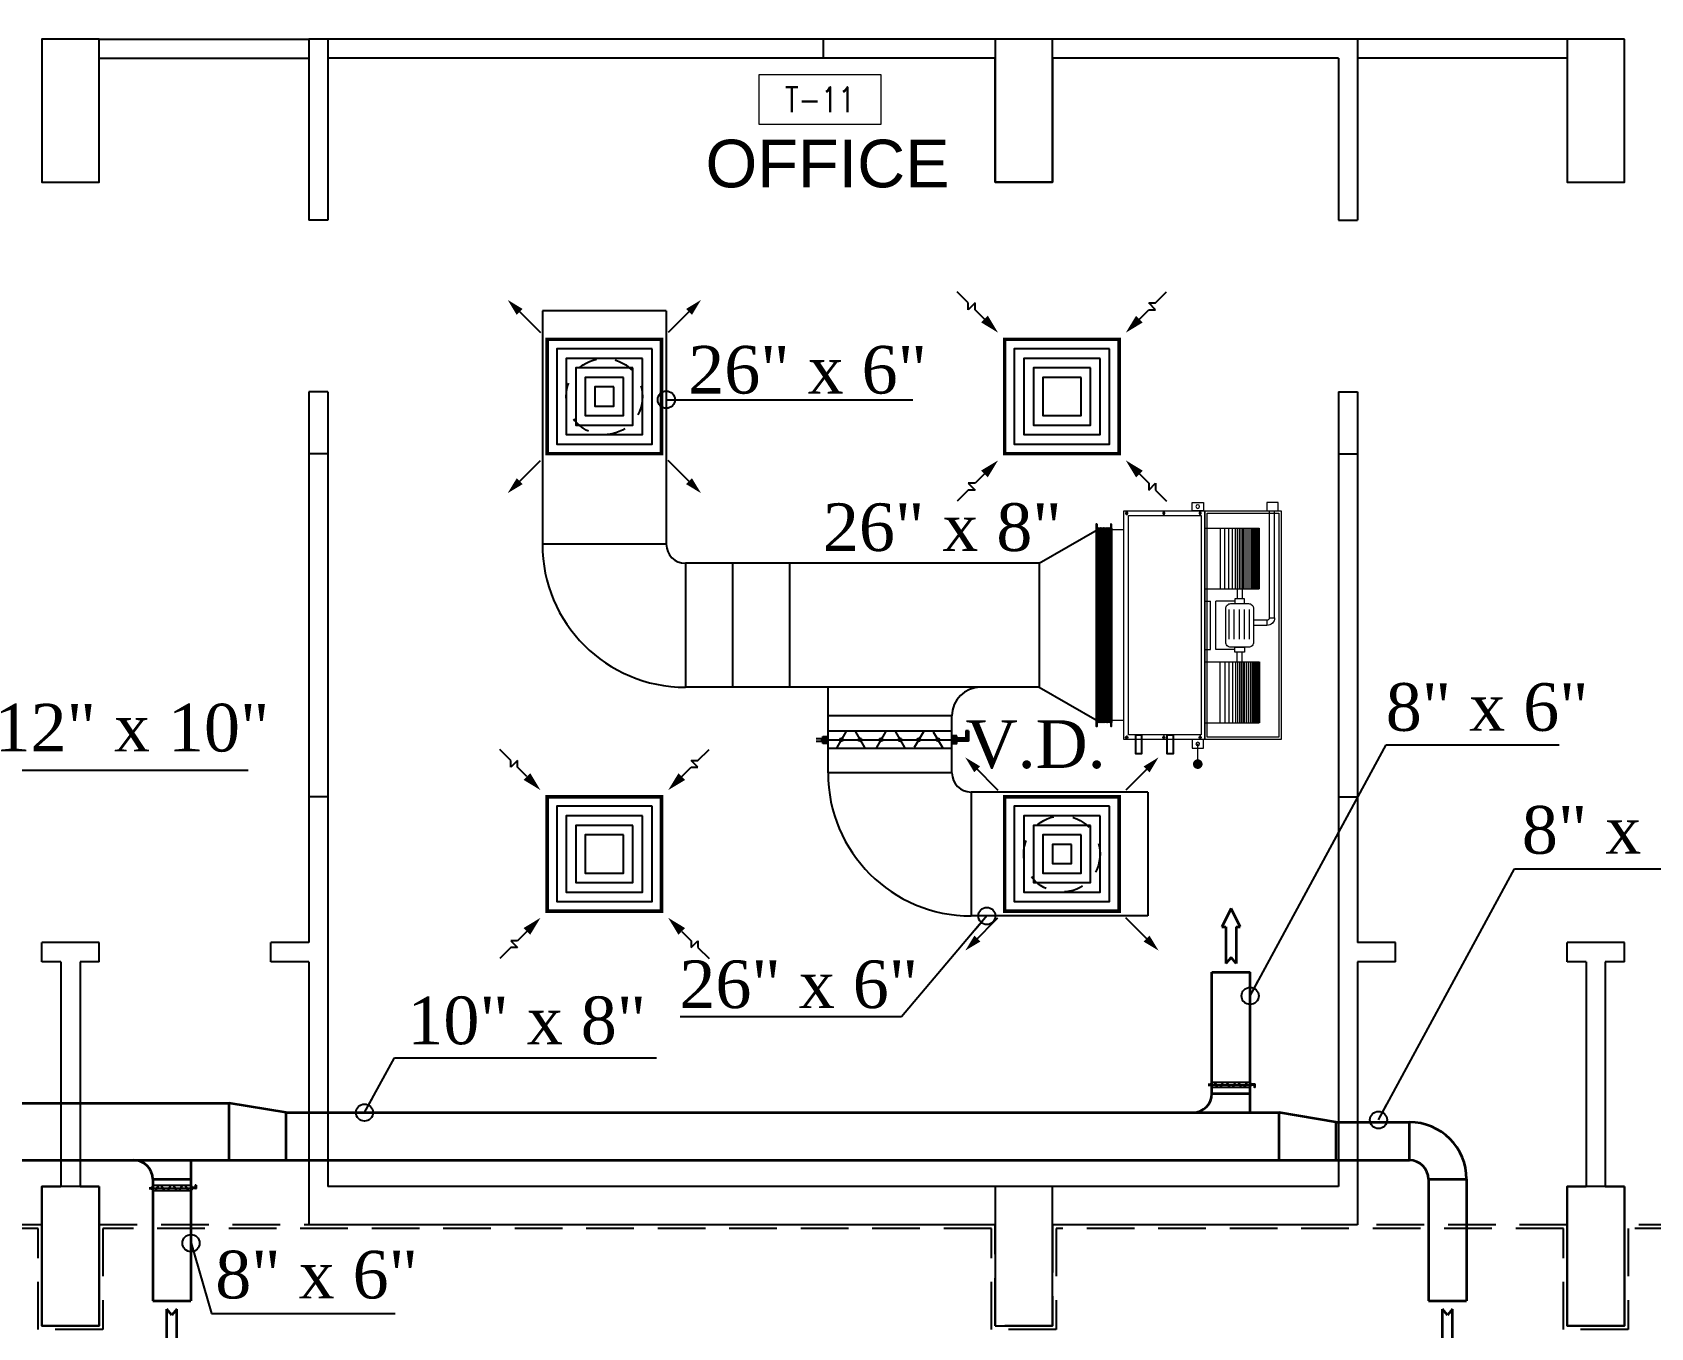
# Model space of a CAD drawing. Extents: x -432 to -365, y -145 to 173.
# Drawn here: x -407.01 to -398.53, y -12.79 to -5.99 of the extents above; entities that cross this region are included whole.
import ezdxf
from ezdxf.enums import TextEntityAlignment as Align

# ---------------------------------------------------------------- set-up
doc = ezdxf.new("R2010")
doc.units = 0
doc.header["$MEASUREMENT"] = 0
for name, pattern in [('DASHDOT', [1, 0.5, -0.25, 0, -0.25]), ('HIDDEN', [0.375, 0.25, -0.125]), ('HIDDEN-Z', [3, 2, -1])]:
    doc.linetypes.add(name, pattern=pattern)
for name, color, linetype in [('01_AC-EQUIP', 206, 'Continuous'), ('03_AC-S.DUCT', 5, 'Continuous'), ('12-AC-FL.CONN.', 2, 'Continuous'), ('A.C.VOLUM DAMPER', 2, 'Continuous'), ('COL', 2, 'Continuous'), ('COLHATCH', 5, 'Continuous'), ('elev', 2, 'Continuous'), ('FASEL', 253, 'Continuous'), ('M-CH-WP-R', 40, 'HIDDEN-Z'), ('M-CH-WP-S', 142, 'Continuous'), ('M-DIFUSER', 195, 'Continuous'), ('M-DUCT-RA', 30, 'Continuous'), ('M-DUCT-SA', 5, 'Continuous'), ('M-EQBMNT', 21, 'Continuous'), ('WALL', 4, 'Continuous'), ('WIN', 5, 'Continuous'), ('ZONE TEXT', 73, 'Continuous')]:
    doc.layers.add(name, color=color, linetype=linetype)
for name, color, linetype, lineweight in [('04-AC_F.A.DUCT', 4, 'Continuous', 35), ('A-SYMB-RMNU', 4, 'Continuous', 9), ('AC-TEXT', 15, 'Continuous', 30)]:
    doc.layers.add(name, color=color, linetype=linetype, lineweight=lineweight)
doc.styles.add('AC', font='romans.shx', dxfattribs={"height": 0.2})
doc.styles.add('ARABY', font='sosa.shx')
doc.styles.add('ROMANS-TITLE', font='ROMANS.shx', dxfattribs={"width": 0.8})
doc.dimstyles.new('IHAB', dxfattribs={"dimscale": 0, "dimtxt": 0.15, "dimasz": 0.09, "dimexe": 0.18, "dimexo": 0.0625, "dimgap": 0, "dimtad": 0, "dimtih": 1, "dimtoh": 1, "dimzin": 0, "dimdsep": 46, "dimtxsty": 'ARABY', "dimcen": 0.03, "dimse1": 1, "dimse2": 1, "dimclrd": 36, "dimclrt": 42, "dimadec": 0, "dimazin": 0, "dimtfac": 1, "dimtmove": 1, "dimatfit": 3, "dimldrblk": 'ORIGIN', "dimfxl": 1, "dimtolj": 1, "dimtzin": 0, "dimarcsym": 0})

# ---------------------------------------------------------------- blocks, each defined once
blk = doc.blocks.new('A$C180A56EA')
at = {"layer": 'A.C.VOLUM DAMPER'}
h = blk.add_hatch(dxfattribs=at)
h.set_pattern_fill('ANSI31', color=256, scale=0.001, style=0)
h.set_pattern_definition([(45, (129.5106855, -230.48025158), (-8.838834765e-05, 8.838834765e-05), [])])
h.paths.add_polyline_path([(0.0459, 0.0039), (0.0459, 0.0065), (0.0401, 0.0065), (0.0401, -0.0027), (0.0459, -0.0027), (0.0459, 0), (0.0603, 0), (0.0603, 0.0128), (0.057, 0.0128), (0.057, 0.0039)])
for p, q in [((-0.1242, 0.0032), (-0.1161, 0.0032)), ((-0.1161, 0.0004), (-0.119, 0.0032)), ((-0.1185, 0), (-0.1161, 0.0024)), ((-0.1161, 0.0015), (-0.1179, 0.0032)), ((-0.1174, 0), (-0.1161, 0.0013)), ((-0.1161, 0.0026), (-0.1168, 0.0032)), ((-0.1163, 0), (-0.1161, 0.0001)), ((-0.1161, 0.0001), (-0.1104, 0.0058)), ((-0.1161, 0.0013), (-0.1116, 0.0058)), ((-0.1161, 0.0024), (-0.1127, 0.0058)), ((-0.1161, -0.0026), (-0.1161, 0.0058)), ((-0.1161, 0.0035), (-0.1138, 0.0058)), ((-0.1161, 0.0058), (-0.1099, 0.0058)), ((-0.1161, 0.0057), (-0.116, 0.0058)), ((-0.1161, 0.0046), (-0.1149, 0.0058)), ((-0.1161, -0.001), (-0.1099, 0.0053)), ((-0.1099, -0.0014), (-0.1161, 0.0048)), ((-0.1161, -0.0021), (-0.1099, 0.0042)), ((-0.1099, -0.0026), (-0.1161, 0.0037)), ((-0.1109, -0.0026), (-0.1161, 0.0026)), ((-0.112, -0.0026), (-0.1161, 0.0015)), ((-0.1131, -0.0026), (-0.1161, 0.0004)), ((-0.1099, -0.0003), (-0.116, 0.0058)), ((-0.1156, -0.0026), (-0.1099, 0.0031)), ((-0.1099, 0.0008), (-0.1149, 0.0058)), ((-0.1145, -0.0026), (-0.1099, 0.002)), ((-0.1099, 0.0019), (-0.1138, 0.0058)), ((-0.1134, -0.0026), (-0.1099, 0.0009)), ((-0.1128, 0.0019), (0.0401, 0.0019)), ((-0.1099, 0.003), (-0.1127, 0.0058)), ((-0.1099, 0.0041), (-0.1116, 0.0058)), ((-0.1099, 0.0052), (-0.1105, 0.0058)), ((0.0401, 0.0121), (-0.1099, 0.0121)), ((-0.0882, 0.0113), (-0.0994, -0.0075)), ((-0.0768, 0.0113), (-0.0656, -0.0075)), ((-0.0402, 0.0113), (-0.0514, -0.0075)), ((-0.0284, 0.0113), (-0.0173, -0.0075)), ((0.0056, 0.0113), (-0.0056, -0.0075)), ((0.0174, 0.0113), (0.0286, -0.0075)), ((0.0459, 0.0065), (0.0401, 0.0065)), ((0.0401, 0.0065), (0.0401, -0.0027)), ((0.0459, 0.0039), (0.0459, 0.0065)), ((0.057, 0.0039), (0.0459, 0.0039)), ((0.0603, 0.0128), (0.057, 0.0128)), ((0.057, 0.0128), (0.057, 0.0039)), ((0.0603, 0.0128), (0.0603, 0)), ((-0.1242, 0), (-0.1161, 0)), ((-0.1142, -0.0026), (-0.1161, -0.0007)), ((-0.1153, -0.0026), (-0.1161, -0.0018)), ((-0.1099, -0.0026), (-0.1161, -0.0026)), ((-0.1123, -0.0026), (-0.1099, -0.0003)), ((-0.1111, -0.0026), (-0.1099, -0.0014)), ((-0.11, -0.0026), (-0.1099, -0.0025)), ((-0.1099, -0.0083), (0.0401, -0.0083)), ((0.0401, -0.0027), (0.0459, -0.0027)), ((0.0603, 0), (0.0459, 0)), ((0.0459, -0.0027), (0.0459, 0))]:
    blk.add_line(p, q, dxfattribs=at)
at = {"layer": 'A.C.VOLUM DAMPER', "extrusion": (0, 0, -1)}
for centre, major_axis, start_param, end_param in [((-0.0938, 0.0019), (0.00135, 0.00135), 3.926991, 7.068583), ((-0.0938, 0.0019), (-0.00135, 0.00135), 2.356195, 5.497787), ((-0.0712, 0.0019), (0.00135, 0.00135), 3.926991, 7.068583), ((-0.0712, 0.0019), (-0.00135, 0.00135), 2.356195, 5.497787), ((-0.0458, 0.0019), (0.00135, 0.00135), 3.926991, 7.068583), ((-0.0458, 0.0019), (-0.00135, 0.00135), 2.356195, 5.497787), ((-0.0228, 0.0019), (0.00135, 0.00135), 3.926991, 7.068583), ((-0.0228, 0.0019), (-0.00135, 0.00135), 2.356194, 5.497787), ((0, 0.0019), (0.00135, 0.00135), 3.926991, 7.068583), ((0, 0.0019), (0.00135, 0.00135), 0.785398, 3.926991), ((0.023, 0.0019), (0.00135, 0.00135), 3.926991, 7.068583), ((0.023, 0.0019), (-0.00135, 0.00135), 2.356195, 5.497787)]:
    blk.add_ellipse(centre, major_axis=major_axis, ratio=1, start_param=start_param, end_param=end_param, dxfattribs=at)
blk = doc.blocks.new('A$C4397250F')
at = {"layer": '04-AC_F.A.DUCT'}
for p, q in [((0, 0), (-0.0241, -0.0482)), ((0.0241, -0.0482), (0, 0)), ((-0.0241, -0.0482), (-0.0132, -0.0482)), ((-0.0132, -0.0482), (-0.0132, -0.1443)), ((0.0132, -0.0482), (0.0241, -0.0482)), ((0.0132, -0.0482), (0.0132, -0.1443)), ((0, -0.1288), (-0.0132, -0.1443)), ((0.0132, -0.1443), (0, -0.1288))]:
    blk.add_line(p, q, dxfattribs=at)
blk = doc.blocks.new('*U251')
at = {"layer": 'M-DIFUSER', "ltscale": 5, "const_width": 18}
blk.add_lwpolyline([(-300, 300), (300, 300), (300, -300), (-300, -300)], close=True, dxfattribs=at)
at = {"layer": 'M-DIFUSER', "color": 21}
for points in [[(250, 250), (-250, 250), (-250, -250), (250, -250)], [(200, 200), (-200, 200), (-200, -200), (200, -200)], [(150, 150), (-150, 150), (-150, -150), (150, -150)], [(100, 100), (-100, 100), (-100, -100), (100, -100)], [(50, 50), (-50, 50), (-50, -50), (50, -50)]]:
    blk.add_lwpolyline(points, close=True, dxfattribs=at)
at = {"layer": 'M-DUCT-SA', "color": 5, "extrusion": (-5.07059e-20, -1.19855e-17, -1)}
blk.add_line((-461.1, 461.1), (-335.4, 335.4), dxfattribs=at)
at = {"layer": 'M-DUCT-SA', "color": 5, "extrusion": (-1.19855e-17, 5.07059e-20, -1)}
blk.add_line((461.1, 461.1), (335.4, 335.4), dxfattribs=at)
at = {"layer": 'M-DUCT-SA', "color": 5, "extrusion": (1.19855e-17, -5.07059e-20, -1)}
blk.add_line((-461.1, -461.1), (-335.4, -335.4), dxfattribs=at)
at = {"layer": 'M-DUCT-SA', "color": 5, "extrusion": (5.07059e-20, 1.19855e-17, -1)}
blk.add_line((461.1, -461.1), (335.4, -335.4), dxfattribs=at)
at = {"layer": 'M-DUCT-SA', "color": 5, "extrusion": (-5.07059e-20, -1.19855e-17, -1)}
blk.add_solid([(459.6, 428.4), (428.6, 459.4), (506.9, 506.9)], dxfattribs=at)
at = {"layer": 'M-DUCT-SA', "color": 5, "extrusion": (5.07059e-20, -1.19855e-17, -1)}
blk.add_solid([(-459.6, 428.4), (-428.7, 459.4), (-506.9, 506.9)], dxfattribs=at)
at = {"layer": 'M-DUCT-SA', "color": 5, "extrusion": (1.19855e-17, -5.07059e-20, -1)}
blk.add_solid([(428.4, -459.6), (459.4, -428.6), (506.9, -506.9)], dxfattribs=at)
at = {"layer": 'M-DUCT-SA', "color": 5, "extrusion": (-1.19855e-17, -5.07059e-20, -1)}
blk.add_solid([(-428.4, -459.6), (-459.4, -428.6), (-506.9, -506.9)], dxfattribs=at)
blk = doc.blocks.new('*U254')
at = {"layer": 'M-DIFUSER', "ltscale": 5, "const_width": 18}
blk.add_lwpolyline([(-300, 300), (300, 300), (300, -300), (-300, -300)], close=True, dxfattribs=at)
at = {"layer": 'M-DIFUSER', "color": 21}
for points in [[(250, 250), (-250, 250), (-250, -250), (250, -250)], [(200, 200), (-200, 200), (-200, -200), (200, -200)], [(150, 150), (-150, 150), (-150, -150), (150, -150)], [(100, 100), (-100, 100), (-100, -100), (100, -100)]]:
    blk.add_lwpolyline(points, close=True, dxfattribs=at)
at = {"layer": 'M-DUCT-RA', "color": 30}
for p, q in [((-491, 491), (-548.9, 548.9)), ((491, 491), (548.9, 548.9)), ((-491, 455.4), (-491, 491)), ((-455.4, 491), (-491, 455.4)), ((-455.4, 455.4), (-455.4, 491)), ((-406.3, 406.3), (-455.4, 455.4)), ((406.3, 406.3), (455.4, 455.4)), ((455.4, 491), (491, 491)), ((491, 455.4), (455.4, 491)), ((455.4, 455.4), (491, 455.4)), ((-406.3, -406.3), (-455.4, -455.4)), ((406.3, -406.3), (455.4, -455.4)), ((-491, -491), (-548.9, -548.9)), ((-491, -455.4), (-455.4, -491)), ((-455.4, -455.4), (-491, -455.4)), ((-455.4, -491), (-491, -491)), ((455.4, -491), (491, -455.4)), ((455.4, -455.4), (455.4, -491)), ((491, -455.4), (491, -491)), ((491, -491), (548.9, -548.9))]:
    blk.add_line(p, q, dxfattribs=at)
for points in [[(-388.6, 424), (-423.7, 388.9), (-335, 335)], [(424, 388.6), (388.9, 423.7), (335, 335)], [(-424, -388.6), (-388.9, -423.7), (-335, -335)], [(388.6, -424), (423.7, -388.9), (335, -335)]]:
    blk.add_solid(points, dxfattribs=at)
blk = doc.blocks.new('A$C069E27EC')
at = {"layer": '01_AC-EQUIP', "color": 2, "linetype": 'Continuous'}
for p, q in [((0, 0), (0, -130)), ((1, 0.3), (0.5, -1.3)), ((1, 0.3), (1.5, -1.3)), ((2, 0.3), (1.5, -1.3)), ((2, 0.3), (2.5, -1.3)), ((3, 0.3), (2.5, -1.3)), ((3, 0.3), (3.6, -1.3)), ((4.1, 0.3), (3.6, -1.3)), ((4.1, 0.3), (4.6, -1.3)), ((5.1, 0.3), (4.6, -1.3)), ((5.1, 0.3), (5.6, -1.3)), ((6.1, 0.3), (5.6, -1.3)), ((6.1, 0.3), (6.6, -1.3)), ((7.1, 0.3), (6.6, -1.3)), ((7.1, 0.3), (7.6, -1.3)), ((8.1, 0.3), (7.6, -1.3)), ((8.1, 0.3), (8.6, -1.3)), ((9.2, 0.3), (8.6, -1.3)), ((9.2, 0.3), (9.7, -1.3)), ((1.5, -128.7), (1.5, -1.3)), ((2.5, -128.7), (2.5, -1.3)), ((3.6, -128.7), (3.6, -1.3)), ((4.6, -128.7), (4.6, -1.3)), ((5.6, -128.7), (5.6, -1.3)), ((6.6, -128.7), (6.6, -1.3)), ((7.6, -128.7), (7.6, -1.3)), ((8.6, -128.7), (8.6, -1.3)), ((1, -130.3), (0.5, -128.7)), ((1, -130.3), (1.5, -128.7)), ((2, -130.3), (1.5, -128.7)), ((2, -130.3), (2.5, -128.7)), ((3, -130.3), (2.5, -128.7)), ((3, -130.3), (3.6, -128.7)), ((4.1, -130.3), (3.6, -128.7)), ((4.1, -130.3), (4.6, -128.7)), ((5.1, -130.3), (4.6, -128.7)), ((5.1, -130.3), (5.6, -128.7)), ((6.1, -130.3), (5.6, -128.7)), ((6.1, -130.3), (6.6, -128.7)), ((7.1, -130.3), (6.6, -128.7)), ((7.1, -130.3), (7.6, -128.7)), ((8.1, -130.3), (7.6, -128.7)), ((8.1, -130.3), (8.6, -128.7)), ((9.2, -130.3), (8.6, -128.7)), ((9.2, -130.3), (9.7, -128.7))]:
    blk.add_line(p, q, dxfattribs=at)
for points in [[(0, 2.5), (0.5, 2.5), (0.5, -132.5), (0, -132.5)], [(9.7, 2.5), (10.2, 2.5), (10.2, -132.5), (9.7, -132.5)]]:
    blk.add_lwpolyline(points, close=True, dxfattribs=at)
blk = doc.blocks.new('A$C7CD32F90')
at = {"layer": '01_AC-EQUIP', "color": 1, "lineweight": 20}
for p, q in [((0.5993, -0.0745), (0.5993, -0.1449)), ((0.6259, -0.0745), (0.5993, -0.0745)), ((0.6259, -0.0745), (0.6259, -0.1449)), ((0.6392, -0.0346), (1.2, -0.0345)), ((0.6392, -0.0612), (0.6392, -0.0346)), ((0.6392, -0.0612), (1.2, -0.0612)), ((0.0885, -0.4), (0.0885, -0.1159)), ((0.4078, -0.1159), (0.0885, -0.1159)), ((0.4078, -0.1175), (0.0885, -0.1175)), ((0.4078, -0.1194), (0.0885, -0.1194)), ((0.4078, -0.1218), (0.0885, -0.1218)), ((0.4078, -0.1249), (0.0885, -0.1249)), ((0.4078, -0.1281), (0.0885, -0.1281)), ((0.4078, -0.1317), (0.0885, -0.1317)), ((0.4078, -0.1357), (0.0885, -0.1357)), ((0.4078, -0.1407), (0.0885, -0.1407)), ((0.4078, -0.1475), (0.0885, -0.1475)), ((0.4078, -0.1547), (0.0885, -0.1547)), ((0.4078, -0.1635), (0.0885, -0.1635)), ((0.4078, -0.4), (0.4078, -0.1159)), ((0.6828, -0.1679), (0.5262, -0.1679)), ((0.7908, -0.4), (0.7908, -0.1159)), ((0.7908, -0.1159), (1.11, -0.1159)), ((0.7908, -0.1175), (1.11, -0.1175)), ((0.7908, -0.1194), (1.11, -0.1194)), ((0.7908, -0.1218), (1.11, -0.1218)), ((0.7908, -0.1249), (1.11, -0.1249)), ((0.7908, -0.1281), (1.11, -0.1281)), ((0.7908, -0.1317), (1.11, -0.1317)), ((0.7908, -0.1357), (1.11, -0.1357)), ((0.7908, -0.1407), (1.11, -0.1407)), ((0.7908, -0.1475), (1.11, -0.1475)), ((0.7908, -0.1547), (1.11, -0.1547)), ((0.7908, -0.1635), (1.11, -0.1635)), ((1.11, -0.4), (1.11, -0.1159)), ((0.4078, -0.1733), (0.0885, -0.1733)), ((0.4078, -0.1834), (0.0885, -0.1834)), ((0.4078, -0.1935), (0.0885, -0.1935)), ((0.4078, -0.2007), (0.0885, -0.2007)), ((0.4078, -0.2094), (0.0885, -0.2094)), ((0.4078, -0.2192), (0.0885, -0.2192)), ((0.4078, -0.2293), (0.0885, -0.2293)), ((0.4078, -0.2394), (0.0885, -0.2394)), ((0.4078, -0.2044), (0.4596, -0.2044)), ((0.4078, -0.231), (0.4596, -0.231)), ((0.4722, -0.2429), (0.4722, -0.3429)), ((0.6828, -0.1945), (0.5262, -0.1945)), ((0.6828, -0.2211), (0.5262, -0.2211)), ((0.6828, -0.2477), (0.5262, -0.2477)), ((0.7263, -0.2429), (0.7263, -0.3429)), ((0.7908, -0.2044), (0.739, -0.2044)), ((0.7908, -0.231), (0.739, -0.231)), ((0.7908, -0.1733), (1.11, -0.1733)), ((0.7908, -0.1834), (1.11, -0.1834)), ((0.7908, -0.1935), (1.11, -0.1935)), ((0.7908, -0.2007), (1.11, -0.2007)), ((0.7908, -0.2094), (1.11, -0.2094)), ((0.7908, -0.2192), (1.11, -0.2192)), ((0.7908, -0.2293), (1.11, -0.2293)), ((0.7908, -0.2394), (1.11, -0.2394)), ((0.4078, -0.2554), (0.0885, -0.2554)), ((0.4078, -0.2754), (0.0885, -0.2754)), ((0.4078, -0.2954), (0.0885, -0.2954)), ((0.0885, -0.3207), (0.4078, -0.3207)), ((0.6828, -0.2743), (0.5262, -0.2743)), ((0.7908, -0.2554), (1.11, -0.2554)), ((0.7908, -0.2754), (1.11, -0.2754)), ((0.7908, -0.2954), (1.11, -0.2954)), ((1.11, -0.3207), (0.7908, -0.3207)), ((0.0111, -0.4184), (0.0111, -0.4317)), ((0.4722, -0.3429), (0.7263, -0.3429)), ((0.4722, -0.3703), (0.7263, -0.3703)), ((0.4722, -0.4), (0.4722, -0.3703)), ((0.7263, -0.4), (0.7263, -0.3703)), ((1.1889, -0.4184), (1.1889, -0.4317)), ((0.0219, -0.4254), (0.0012, -0.4254)), ((1.1781, -0.4254), (1.1988, -0.4254)), ((0.0219, -0.6154), (0.0012, -0.6154)), ((0.0111, -0.6084), (0.0111, -0.6217)), ((1.1781, -0.6154), (1.1988, -0.6154)), ((1.1889, -0.6084), (1.1889, -0.6217)), ((0.0219, -0.8104), (0.0012, -0.8104)), ((0.0111, -0.8034), (0.0111, -0.8167)), ((0.1002, -0.8245), (0.1002, -0.8899)), ((1.1002, -0.8245), (1.1002, -0.8899)), ((1.1781, -0.8104), (1.1988, -0.8104)), ((1.1889, -0.8034), (1.1889, -0.8167))]:
    blk.add_line(p, q, dxfattribs=at)
at = {"layer": '01_AC-EQUIP', "color": 1, "linetype": 'DASHDOT', "lineweight": 20}
for p, q in [((0.4078, -0.1935), (0.0885, -0.1935)), ((0.7908, -0.1935), (1.11, -0.1935))]:
    blk.add_line(p, q, dxfattribs=at)
at = {"layer": '01_AC-EQUIP', "color": 4, "lineweight": 20}
blk.add_line((-0.1285, -0.4376), (-0.0226, -0.4376), dxfattribs=at)
at = {"layer": '01_AC-EQUIP', "color": 1, "lineweight": 20}
for points in [[(0, -0.4), (1.2, -0.4), (1.2, 0), (0, 0)], [(0.0121, -0.3879), (1.1879, -0.3879), (1.1879, -0.0121), (0.0121, -0.0121)], [(1.244, -0.0757), (1.2, -0.0757), (1.2, -0.0158), (1.244, -0.0158)], [(0.4848, -0.1925), (0.4596, -0.1925), (0.4596, -0.2429), (0.4848, -0.2429)], [(0.7137, -0.1925), (0.739, -0.1925), (0.739, -0.2429), (0.7137, -0.2429)], [(-0.044, -0.4068), (0, -0.4068), (0, -0.4667), (-0.044, -0.4667)], [(1.2, -0.4), (0, -0.4), (0, -0.8245), (1.2003, -0.8245)], [(1.175, -0.42), (0.0245, -0.42), (0.0245, -0.8), (1.175, -0.8)], [(1.244, -0.4068), (1.2, -0.4068), (1.2, -0.4667), (1.244, -0.4667)]]:
    blk.add_lwpolyline(points, close=True, dxfattribs=at)
blk.add_lwpolyline([(0.6871, -0.1449), (0.5115, -0.1449, 0.414214), (0.4848, -0.1715), (0.4848, -0.2639, 0.414214), (0.5115, -0.2905), (0.6871, -0.2905, 0.414214), (0.7137, -0.2639), (0.7137, -0.1715, 0.414214)], format="xyb", close=True, dxfattribs=at)
at = {"layer": '01_AC-EQUIP', "color": 4, "lineweight": 20, "const_width": 0.0252}
blk.add_lwpolyline([(-0.1258, -0.4499, 1), (-0.1312, -0.4253, 1)], format="xyb", close=True, dxfattribs=at)
at = {"layer": '01_AC-EQUIP', "color": 1, "lineweight": 20}
for centre in [(-0.0226, -0.4376), (1.2226, -0.4376)]:
    blk.add_circle(centre, 0.00932, dxfattribs=at)
for radius in [0.0399, 0.0133]:
    blk.add_arc((0.6392, -0.0745), radius, 90.00061, 180.00061, dxfattribs=at)
at = {"layer": '01_AC-EQUIP', "color": 1, "lineweight": 20, "extrusion": (0, 0, -1)}
for centre, major_axis, start_param, end_param in [((0.0111, -0.4254), (-0.00827, 0), -1.570796, 4.712389), ((0.0111, -0.4254), (-0.0047, 0), 3.141593, 9.424778), ((0.0111, -0.6154), (-0.00827, 0), -1.570796, 4.712389), ((0.0111, -0.6154), (-0.0047, 0), 3.141593, 9.424778), ((0.0111, -0.8104), (-0.00827, 0), -1.570796, 4.712389), ((0.0111, -0.8104), (-0.0047, 0), 3.141593, 9.424778)]:
    blk.add_ellipse(centre, major_axis=major_axis, ratio=0.646018, start_param=start_param, end_param=end_param, dxfattribs=at)
at = {"layer": '01_AC-EQUIP', "color": 1, "lineweight": 20}
for centre, major_axis, start_param, end_param in [((1.1889, -0.4254), (0.00827, 0), -1.570796, 4.712389), ((1.1889, -0.4254), (0.0047, 0), 3.141593, 9.424778), ((1.1889, -0.6154), (0.00827, 0), -1.570796, 4.712389), ((1.1889, -0.6154), (0.0047, 0), 3.141593, 9.424778), ((1.1889, -0.8104), (0.00827, 0), -1.570796, 4.712389), ((1.1889, -0.8104), (0.0047, 0), 3.141593, 9.424778)]:
    blk.add_ellipse(centre, major_axis=major_axis, ratio=0.646018, start_param=start_param, end_param=end_param, dxfattribs=at)
at = {"layer": 'M-CH-WP-R', "color": 6, "linetype": 'ByBlock', "ltscale": 1.5}
blk.add_lwpolyline([(0.025, -0.7623), (0.025, -0.7323), (-0.075, -0.7323), (-0.075, -0.7623)], close=True, dxfattribs=at)
at = {"layer": 'M-CH-WP-S', "color": 5, "linetype": 'ByBlock', "ltscale": 1.5}
blk.add_lwpolyline([(0.025, -0.5973), (0.025, -0.5673), (-0.075, -0.5673), (-0.075, -0.5973)], close=True, dxfattribs=at)
at = {"layer": 'M-EQBMNT', "color": 21, "linetype": 'ByBlock', "ltscale": 1.5}
for p, q in [((0.4078, -0.1159), (0.0885, -0.1159)), ((0.7908, -0.1159), (1.11, -0.1159))]:
    blk.add_line(p, q, dxfattribs=at)
at = {"layer": '01_AC-EQUIP', "color": 1, "lineweight": 20, "xscale": 0.00784765227677817, "yscale": 0.00784765227677817, "zscale": 0.00784765227677817, "rotation": 270}
blk.add_blockref('A$C069E27EC', (1.1102, -0.8899), dxfattribs=at)
blk = doc.blocks.new('A-ROOM')
at = {"layer": 'A-SYMB-RMNU'}
blk.add_lwpolyline([(-425, 175), (425, 175), (425, -175), (-425, -175)], close=True, dxfattribs=at)
at = {"layer": 'A-SYMB-RMNU', "style": 'ROMANS-TITLE', "width": 0.8}
blk.add_attdef('ROOM-NO', text='', height=175, dxfattribs=at).set_placement((0, 0), align=Align.MIDDLE)

msp = doc.modelspace()

# ---------------------------------------------------------------- hatches: boundary and pattern name
at = {"layer": 'COLHATCH', "linetype": 'Continuous'}
h = msp.add_hatch(dxfattribs=at)
h.set_pattern_fill('_USER', color=252, scale=0.05, angle=45, style=0, double=1, pattern_type=0)
h.set_pattern_definition([(45, (-202.924395, -172.77691), (-0.035355339, 0.035355339), []), (135, (-202.924395, -172.77691), (-0.035355339, -0.035355339), [])])
h.paths.add_polyline_path([(-382.4844, 4.8031), (-382.7844, 4.8031), (-382.7844, 3.9031), (-382.4844, 3.9031)])
h.paths.add_polyline_path([(-380.4844, 4.8031), (-381.2844, 4.8031), (-381.2844, 4.5031), (-380.4844, 4.5031)])
h.paths.add_polyline_path([(-378.5344, 2.8031), (-378.8344, 2.8031), (-378.8344, 2.2031), (-378.5344, 2.2031)])
h.paths.add_polyline_path([(-378.1344, -0.7769), (-378.9344, -0.7769), (-378.9344, -1.0769), (-378.1344, -1.0769)])
h.paths.add_polyline_path([(-380.6844, -0.7769), (-381.4844, -0.7769), (-381.4844, -1.0769), (-380.6844, -1.0769)])
h.paths.add_polyline_path([(-380.5844, -5.8269), (-381.4844, -5.8269), (-381.4844, -6.1269), (-380.5844, -6.1269)])
h.paths.add_polyline_path([(-378.1344, -5.7769), (-378.9344, -5.7769), (-378.9344, -6.0769), (-378.1344, -6.0769)])
h.paths.add_polyline_path([(-380.3919, -12.0469), (-381.4919, -12.0469), (-381.4919, -12.3469), (-380.6389, -12.3469, -0.011587), (-380.6548, -13.0326), (-380.4051, -13.0435, 0.01656)])
h.paths.add_polyline_path([(-380.5864, -14.7769), (-380.8398, -14.7769, -0.040808), (-381.4283, -17.1158), (-381.1918, -17.1969, 0.04151)])
h.paths.add_polyline_path([(-382.4844, -14.1769), (-382.7844, -14.1769), (-382.7844, -15.0769), (-382.4844, -15.0769)])
h.paths.add_polyline_path([(-386.6144, -14.1769), (-387.0144, -14.1769), (-387.0144, -15.0769), (-386.6144, -15.0769)])
h.paths.add_polyline_path([(-390.4144, -14.1769), (-390.8644, -14.1769), (-390.8644, -15.0769), (-390.4144, -15.0769)])
h.paths.add_polyline_path([(-390.6644, -15.9969), (-390.9644, -15.9969), (-390.9644, -16.8969), (-390.6644, -16.8969)])
h.paths.add_polyline_path([(-398.6644, -14.1769), (-398.9644, -14.1769), (-398.9644, -15.0769), (-398.6644, -15.0769)])
h.paths.add_polyline_path([(-398.6644, -15.9969), (-398.9644, -15.9969), (-398.9644, -16.8969), (-398.6644, -16.8969)])
h.paths.add_polyline_path([(-406.6644, -14.1769), (-406.9644, -14.1769), (-406.9644, -15.0769), (-406.6644, -15.0769)])
h.paths.add_polyline_path([(-406.6644, -15.9969), (-406.9644, -15.9969), (-406.9644, -16.8969), (-406.6644, -16.8969)])
h.paths.add_polyline_path([(-414.7644, -14.1769), (-415.2144, -14.1769), (-415.2144, -15.0769), (-414.7639, -15.0769)])
h.paths.add_polyline_path([(-414.6644, -15.9969), (-414.9644, -15.9969), (-414.9644, -16.8969), (-414.6644, -16.8969)])
h.paths.add_polyline_path([(-418.6144, -14.1769), (-419.0144, -14.1769), (-419.0144, -15.0769), (-418.6144, -15.0769)])
h.paths.add_polyline_path([(-422.8444, -14.1769), (-423.1444, -14.1769), (-423.1444, -15.0769), (-422.8444, -15.0769)])
h.paths.add_polyline_path([(-424.1369, -12.0469), (-425.2369, -12.0469, 0.01656), (-425.2237, -13.0435), (-424.974, -13.0326, -0.011587), (-424.9898, -12.3469), (-424.1369, -12.3469)])
h.paths.add_polyline_path([(-424.789, -14.7769), (-425.0424, -14.7769, 0.04151), (-424.437, -17.1969), (-424.2005, -17.1158, -0.040808)])
h.paths.add_polyline_path([(-424.1444, -5.8269), (-425.0444, -5.8269), (-425.0444, -6.1269), (-424.1444, -6.1269)])
h.paths.add_polyline_path([(-426.6944, -5.7769), (-427.4944, -5.7769), (-427.4944, -6.0769), (-426.6944, -6.0769)])
h.paths.add_polyline_path([(-426.6944, -0.7769), (-427.4944, -0.7769), (-427.4944, -1.0769), (-426.6944, -1.0769)])
h.paths.add_polyline_path([(-424.1444, -0.7769), (-424.9444, -0.7769), (-424.9444, -1.0769), (-424.1444, -1.0769)])
h.paths.add_polyline_path([(-426.7944, 2.8031), (-427.0944, 2.8031), (-427.0944, 2.2031), (-426.7944, 2.2031)])
h.paths.add_polyline_path([(-424.3444, 4.8031), (-425.1444, 4.8031), (-425.1444, 4.5031), (-424.3444, 4.5031)])
h.paths.add_polyline_path([(-422.8444, 4.8031), (-423.1444, 4.8031), (-423.1444, 3.9031), (-422.8444, 3.9031)])
h.paths.add_polyline_path([(-418.5644, 4.8031), (-418.9644, 4.8031), (-418.9644, 3.9031), (-418.5644, 3.9031)])
h.paths.add_polyline_path([(-414.7644, 4.8031), (-415.2144, 4.8031), (-415.2144, 3.9031), (-414.7644, 3.9031)])
h.paths.add_polyline_path([(-405.4144, 7.0031), (-405.7144, 7.0031), (-405.7144, 6.4031), (-405.4144, 6.4031)])
h.paths.add_polyline_path([(-405.4144, 4.5031), (-400.3144, 4.5031), (-400.3144, 3.0531), (-400.0144, 3.0531), (-400.0144, 4.8031), (-405.7144, 4.8031), (-405.7144, 3.0531), (-405.4144, 3.0531)])
h.paths.add_polyline_path([(-398.6644, 7.0031), (-398.9644, 7.0031), (-398.9644, 6.4031), (-398.6644, 6.4031)])
h.paths.add_polyline_path([(-398.6644, 3.6531), (-398.9644, 3.6531), (-398.9644, 3.0531), (-398.6644, 3.0531)])
h.paths.add_polyline_path([(-390.4144, 4.8031), (-390.8644, 4.8031), (-390.8644, 3.9031), (-390.4144, 3.9031)])

# ---------------------------------------------------------------- linework, layer by layer
at = {"layer": '03_AC-S.DUCT', "linetype": 'Continuous'}
for p, q in [((-404.3394, -7.4519), (-404.3394, -8.6769)), ((-403.6894, -7.4519), (-404.3394, -7.4519)), ((-403.6894, -7.4519), (-403.6894, -8.6769)), ((-401.7341, -8.7769), (-401.4302, -8.6018)), ((-403.6894, -8.6769), (-404.3394, -8.6769)), ((-401.7341, -8.7769), (-403.5894, -8.7769)), ((-403.5894, -8.7769), (-403.5894, -9.4269)), ((-403.341, -9.4269), (-403.341, -8.7769)), ((-403.041, -9.4269), (-403.041, -8.7769)), ((-401.7341, -8.7769), (-401.7341, -9.4269)), ((-401.7341, -9.4269), (-403.5894, -9.4269)), ((-402.841, -9.8769), (-402.841, -9.4269)), ((-401.7341, -9.4269), (-401.4302, -9.6018)), ((-402.191, -9.5769), (-402.841, -9.5769)), ((-402.191, -9.8769), (-402.191, -9.5769)), ((-402.191, -9.8769), (-402.841, -9.8769)), ((-401.1644, -9.9769), (-402.091, -9.9769)), ((-402.091, -9.9769), (-402.091, -10.6269)), ((-401.1644, -9.9769), (-401.1644, -10.6269)), ((-401.1644, -10.6269), (-402.091, -10.6269))]:
    msp.add_line(p, q, dxfattribs=at)
for centre, radius, start, end in [((-403.5894, -8.6769), 0.75, 180, 270), ((-403.5894, -8.6769), 0.1, 180, 270), ((-402.041, -9.5769), 0.15, 90, 180), ((-402.091, -9.8769), 0.75, 180, 270), ((-402.091, -9.8769), 0.1, 180, 270)]:
    msp.add_arc(centre, radius, start, end, dxfattribs=at)
at = {"layer": '04-AC_F.A.DUCT', "linetype": 'Continuous'}
for p, q in [((-400.8275, -11.5586), (-400.8275, -10.9217)), ((-400.8275, -10.9217), (-400.6275, -10.9217)), ((-400.6275, -11.6586), (-400.6275, -10.9217)), ((-412.3225, -11.6086), (-405.9826, -11.6086)), ((-405.9826, -11.9086), (-405.9826, -11.6086)), ((-405.6826, -11.6586), (-405.9826, -11.6086)), ((-400.8275, -11.5586), (-400.6275, -11.5586)), ((-405.6826, -11.6586), (-400.4775, -11.6586)), ((-405.6826, -11.9086), (-405.6826, -11.6586)), ((-400.4775, -11.6586), (-400.4775, -11.9086)), ((-400.1775, -11.7086), (-400.4775, -11.6586)), ((-400.1775, -11.7086), (-399.7921, -11.7086)), ((-400.1775, -11.7086), (-400.1775, -11.9086)), ((-399.7921, -11.9086), (-399.7921, -11.7086)), ((-423.0444, -11.9086), (-399.7921, -11.9086)), ((-406.1826, -11.9086), (-406.1826, -12.6456)), ((-406.3826, -12.0086), (-406.3826, -12.6456)), ((-406.3826, -12.0086), (-406.1826, -12.0086)), ((-399.6921, -12.0086), (-399.6921, -12.6456)), ((-399.6921, -12.0086), (-399.4921, -12.0086)), ((-399.4921, -12.0086), (-399.4921, -12.6456)), ((-406.3826, -12.6456), (-406.1826, -12.6456)), ((-399.6921, -12.6456), (-399.4921, -12.6456))]:
    msp.add_line(p, q, dxfattribs=at)
for centre, radius, start, end in [((-400.9275, -11.5586), 0.1, 270, 0), ((-399.7921, -12.0086), 0.3, 0, 90), ((-406.4826, -12.0086), 0.1, 0, 90), ((-399.7921, -12.0086), 0.1, 0, 90)]:
    msp.add_arc(centre, radius, start, end, dxfattribs=at)
at = {"layer": '12-AC-FL.CONN.', "linetype": 'HIDDEN', "ltscale": 0.25}
for centre in [(-404.0144, -7.9019), (-401.6144, -10.3019)]:
    msp.add_circle(centre, 0.2, dxfattribs=at)
at = {"layer": 'COL', "linetype": 'Continuous'}
for points in [[(-406.6644, -6.0269), (-406.9644, -6.0269), (-406.9644, -6.7769), (-406.6644, -6.7769)], [(-401.6644, -6.0269), (-401.9644, -6.0269), (-401.9644, -6.7769), (-401.6644, -6.7769)], [(-398.6644, -6.0269), (-398.9644, -6.0269), (-398.9644, -6.7769), (-398.6644, -6.7769)], [(-406.6644, -12.0469), (-406.9644, -12.0469), (-406.9644, -12.7769), (-406.6644, -12.7769)], [(-401.9644, -12.7769), (-401.6644, -12.7769), (-401.6644, -12.0469), (-401.9644, -12.0469)], [(-398.6644, -12.0469), (-398.9644, -12.0469), (-398.9644, -12.7769), (-398.6644, -12.7769)]]:
    msp.add_lwpolyline(points, close=True, dxfattribs=at)
at = {"layer": 'elev', "color": 252}
for p, q in [((-406.6644, -6.0269), (-405.5644, -6.0269)), ((-398.9644, -6.0269), (-400.0644, -6.0269)), ((-406.6644, -6.1269), (-405.5644, -6.1269)), ((-398.9644, -6.1269), (-400.0644, -6.1269))]:
    msp.add_line(p, q, dxfattribs=at)
at = {"layer": 'FASEL', "linetype": 'HIDDEN'}
for points in [[(-394.9644, -12.2469), (-398.6644, -12.2469), (-398.6644, -12.7769), (-398.9644, -12.7769), (-398.9644, -12.2469), (-401.6644, -12.2469), (-401.6644, -12.7769), (-401.9644, -12.7769), (-401.9644, -12.2469), (-406.6644, -12.2469), (-406.6644, -12.7769), (-406.9644, -12.7769), (-406.9644, -12.2469), (-410.6644, -12.2469), (-410.6644, -12.7769), (-410.9644, -12.7769), (-410.9644, -12.2469), (-414.6644, -12.2469), (-414.6644, -12.7769), (-414.9644, -12.7769), (-414.9644, -12.2469), (-418.6644, -12.2469)], [(-394.9844, -12.2669), (-398.6444, -12.2669), (-398.6444, -12.7969), (-398.9844, -12.7969), (-398.9844, -12.2669), (-401.6444, -12.2669), (-401.6444, -12.7969), (-401.9844, -12.7969), (-401.9844, -12.2669), (-406.6444, -12.2669), (-406.6444, -12.7969), (-406.9844, -12.7969), (-406.9844, -12.2669), (-410.6444, -12.2669), (-410.6444, -12.7969), (-410.9844, -12.7969), (-410.9844, -12.2669), (-414.6444, -12.2669), (-414.6444, -12.7969), (-414.9844, -12.7969), (-414.9844, -12.2669), (-418.6444, -12.2669)]]:
    msp.add_lwpolyline(points, dxfattribs=at)
at = {"layer": 'WALL', "color": 252, "linetype": 'Continuous'}
for p, q in [((-405.5644, -6.0269), (-405.5644, -6.9769)), ((-405.4644, -6.0269), (-405.5644, -6.0269)), ((-405.4644, -6.0269), (-405.4644, -6.9769)), ((-400.0644, -6.0269), (-402.8644, -6.0269)), ((-402.8644, -6.1269), (-402.8644, -6.0269)), ((-400.0644, -6.0269), (-400.0644, -6.9769)), ((-401.9644, -6.1269), (-402.8644, -6.1269)), ((-401.9644, -6.7769), (-401.9644, -6.1269)), ((-400.1644, -6.1269), (-401.6644, -6.1269)), ((-401.6644, -6.1269), (-401.6644, -6.7769)), ((-400.1644, -6.1269), (-400.1644, -6.9769)), ((-401.6644, -6.7769), (-401.9644, -6.7769)), ((-405.4644, -6.9769), (-405.5644, -6.9769)), ((-400.1644, -6.9769), (-400.0644, -6.9769)), ((-405.4644, -7.8769), (-405.5644, -7.8769)), ((-405.5644, -7.8769), (-405.5644, -8.2019)), ((-405.4644, -7.8769), (-405.4644, -8.2019)), ((-400.1644, -7.8769), (-400.0644, -7.8769)), ((-400.1644, -7.8769), (-400.1644, -8.2019)), ((-400.0644, -7.8769), (-400.0644, -8.2019)), ((-405.4644, -8.2019), (-405.5644, -8.2019)), ((-400.1644, -8.2019), (-400.0644, -8.2019)), ((-405.4644, -10.0019), (-405.5644, -10.0019)), ((-405.5644, -10.0019), (-405.5644, -10.7669)), ((-405.4644, -10.0019), (-405.4644, -12.0469)), ((-400.1644, -10.0019), (-400.0644, -10.0019)), ((-400.1644, -10.0019), (-400.1644, -12.0469)), ((-400.0644, -10.0019), (-400.0644, -10.7669)), ((-406.9644, -10.8669), (-406.9644, -10.7669)), ((-406.6644, -10.7669), (-406.9644, -10.7669)), ((-406.6644, -10.8669), (-406.6644, -10.7669)), ((-405.5644, -10.7669), (-405.7644, -10.7669)), ((-405.7644, -10.8669), (-405.7644, -10.7669)), ((-399.8644, -10.7669), (-400.0644, -10.7669)), ((-399.8644, -10.8669), (-399.8644, -10.7669)), ((-398.9644, -10.8669), (-398.9644, -10.7669)), ((-398.6644, -10.7669), (-398.9644, -10.7669)), ((-398.6644, -10.8669), (-398.6644, -10.7669)), ((-406.8644, -10.8669), (-406.9644, -10.8669)), ((-406.8644, -10.8669), (-406.8644, -12.0469)), ((-406.7644, -10.8669), (-406.7644, -12.0469)), ((-406.6644, -10.8669), (-406.7644, -10.8669)), ((-405.5644, -10.8669), (-405.7644, -10.8669)), ((-405.5644, -10.8669), (-405.5644, -12.2469)), ((-400.0644, -10.8669), (-400.0644, -12.2469)), ((-399.8644, -10.8669), (-400.0644, -10.8669)), ((-398.8644, -10.8669), (-398.9644, -10.8669)), ((-398.8644, -10.8669), (-398.8644, -12.0469)), ((-398.7644, -10.8669), (-398.7644, -12.0469)), ((-398.6644, -10.8669), (-398.7644, -10.8669)), ((-406.9644, -12.7769), (-406.9644, -12.0469)), ((-406.9644, -12.0469), (-406.8644, -12.0469)), ((-406.7644, -12.0469), (-406.6644, -12.0469)), ((-406.6644, -12.0469), (-406.6644, -12.7769)), ((-400.1644, -12.0469), (-405.4644, -12.0469)), ((-398.9644, -12.7769), (-398.9644, -12.0469)), ((-398.9644, -12.0469), (-398.8644, -12.0469)), ((-398.7644, -12.0469), (-398.6644, -12.0469)), ((-398.6644, -12.0469), (-398.6644, -12.7769)), ((-401.9644, -12.2469), (-405.5644, -12.2469)), ((-401.9644, -12.2469), (-401.9644, -12.7769)), ((-400.0644, -12.2469), (-401.6644, -12.2469)), ((-401.6644, -12.7769), (-401.6644, -12.2469)), ((-406.6644, -12.7769), (-406.9644, -12.7769)), ((-401.9644, -12.7769), (-401.6644, -12.7769)), ((-398.6644, -12.7769), (-398.9644, -12.7769))]:
    msp.add_line(p, q, dxfattribs=at)
for points in [[(-406.6644, -6.0269), (-406.9644, -6.0269), (-406.9644, -6.7769), (-406.6644, -6.7769)], [(-398.6644, -6.0269), (-398.9644, -6.0269), (-398.9644, -6.7769), (-398.6644, -6.7769)]]:
    msp.add_lwpolyline(points, close=True, dxfattribs=at)
at = {"layer": 'WIN', "color": 252}
for p, q in [((-402.8644, -6.0269), (-405.4644, -6.0269)), ((-402.8644, -6.1269), (-405.4644, -6.1269)), ((-405.5644, -8.2019), (-405.5644, -10.0019)), ((-405.4644, -8.2019), (-405.4644, -10.0019)), ((-400.1644, -8.2019), (-400.1644, -10.0019)), ((-400.0644, -8.2019), (-400.0644, -10.0019))]:
    msp.add_line(p, q, dxfattribs=at)

# ---------------------------------------------------------------- block references
at = {"layer": '01_AC-EQUIP', "xscale": -1, "rotation": 270}
msp.add_blockref('A$C7CD32F90', (-400.4644, -9.7019), dxfattribs=at)
at = {"layer": '04-AC_F.A.DUCT', "xscale": 2, "yscale": 2, "zscale": 2}
msp.add_blockref('A$C4397250F', (-400.7275, -10.588), dxfattribs=at)
at = {"layer": '04-AC_F.A.DUCT', "xscale": -2, "yscale": 2, "zscale": 2, "rotation": 180}
for p in [(-406.2826, -12.9792), (-399.5921, -12.9792)]:
    msp.add_blockref('A$C4397250F', p, dxfattribs=at)
at = {"layer": 'A-SYMB-RMNU', "xscale": 0.0007500000000391083, "yscale": 0.0007500000000106866, "zscale": 0.00075}
msp.add_blockref('A-ROOM', (-402.8833, -6.3443), dxfattribs=at).add_auto_attribs({'ROOM-NO': 'T-11'})
at = {"layer": 'A.C.VOLUM DAMPER'}
for p, xscale, yscale, zscale in [((-402.3649, -9.7106), 4.333333319462781, 4.333333319462781, 4.333333319462824), ((-406.2361, -12.057), 1.333333328279991, 1.333333328279991, 1.333333328333255)]:
    msp.add_blockref('A$C180A56EA', p, dxfattribs=dict(at, xscale=xscale, yscale=yscale, zscale=zscale))
at = {"layer": 'A.C.VOLUM DAMPER', "xscale": -1.333333328279991, "yscale": 1.333333328279991, "zscale": 1.333333328333255, "rotation": 180}
msp.add_blockref('A$C180A56EA', (-400.681, -11.5103), dxfattribs=at)
at = {"layer": 'M-DIFUSER', "color": 21, "xscale": 0.0009999999999763531, "yscale": 0.001000000000004775, "zscale": 0.001}
for name, p in [('*U254', (-401.6144, -7.9019)), ('*U254', (-401.6144, -7.9019)), ('*U254', (-401.6144, -7.9019)), ('*U251', (-404.0144, -7.9019)), ('*U251', (-404.0144, -7.9019)), ('*U251', (-404.0144, -7.9019)), ('*U254', (-404.0144, -10.3019)), ('*U251', (-401.6144, -10.3019))]:
    msp.add_blockref(name, p, dxfattribs=at)

# ---------------------------------------------------------------- texts
at = {"layer": 'AC-TEXT', "color": 34, "linetype": 'Continuous', "char_height": 0.25, "width": 3.951459, "style": 'AC'}
for s, insert, attachment_point in [('\\A1;{\\fTimes New Roman|b0|i0|c0|p18;\\C256;26" x 6"}', (-402.3219, -7.8899), 9), ('\\A1;{\\fTimes New Roman|b0|i0|c0|p18;\\C256;26" x 8"}', (-401.6155, -8.716), 9), ('\\A1;{\\fTimes New Roman|b0|i0|c0|p18;\\C85;8" x 6"}', (-399.9158, -9.6595), 7), ('\\A1;{\\fTimes New Roman|b0|i0|c0|p18;\\C85;12" x 10"}', (-407.2123, -9.7679), 7), ('\\A1;{\\fTimes New Roman|b0|i0|c0|p18;\\C256;V.D.}', (-401.3851, -9.8558), 9), ('\\A1;{\\fTimes New Roman|b0|i0|c0|p18;\\C85;8" x 6"}', (-399.2021, -10.3041), 7), ('\\A1;{\\fTimes New Roman|b0|i0|c0|p18;\\C256;26" x 6"}', (-402.3684, -11.114), 9), ('\\A1;{\\fTimes New Roman|b0|i0|c0|p18;\\C85;10" x 8"}', (-405.0474, -11.3037), 7), ('\\A1;{\\fTimes New Roman|b0|i0|c0|p18;\\C85;8" x 6"}', (-406.055, -12.6374), 7)]:
    msp.add_mtext(s, dxfattribs=dict(at, insert=insert, attachment_point=attachment_point))
at = {"layer": 'ZONE TEXT', "linetype": 'Continuous', "insert": (-403.4839, -6.5545), "char_height": 0.25, "width": 3.292883, "attachment_point": 1, "style": 'AC'}
msp.add_mtext('{\\fArial|b0|i0|c0|p34;OFFICE}', dxfattribs=at)

# ---------------------------------------------------------------- leaders
at = {"layer": 'AC-TEXT', "color": 34, "linetype": 'Continuous'}
for points in [[(-403.6894, -7.9187), (-402.396, -7.9187)], [(-400.6275, -11.0465), (-399.9144, -9.7293), (-399.0071, -9.7293)], [(-407.8022, -11.6086), (-407.1939, -9.8625), (-405.8823, -9.8625)], [(-399.9542, -11.6972), (-399.2411, -10.3799), (-398.3338, -10.3799)], [(-402.0085, -10.6269), (-402.456, -11.1561), (-403.6171, -11.1561)], [(-405.2722, -11.6586), (-405.1157, -11.3718), (-403.7405, -11.3718)], [(-406.1821, -12.3434), (-406.0744, -12.7133), (-405.1114, -12.7133)]]:
    msp.add_leader(points, dimstyle='IHAB', override={"dimscale": 1}, dxfattribs=at)

doc.saveas('drawing.dxf')
